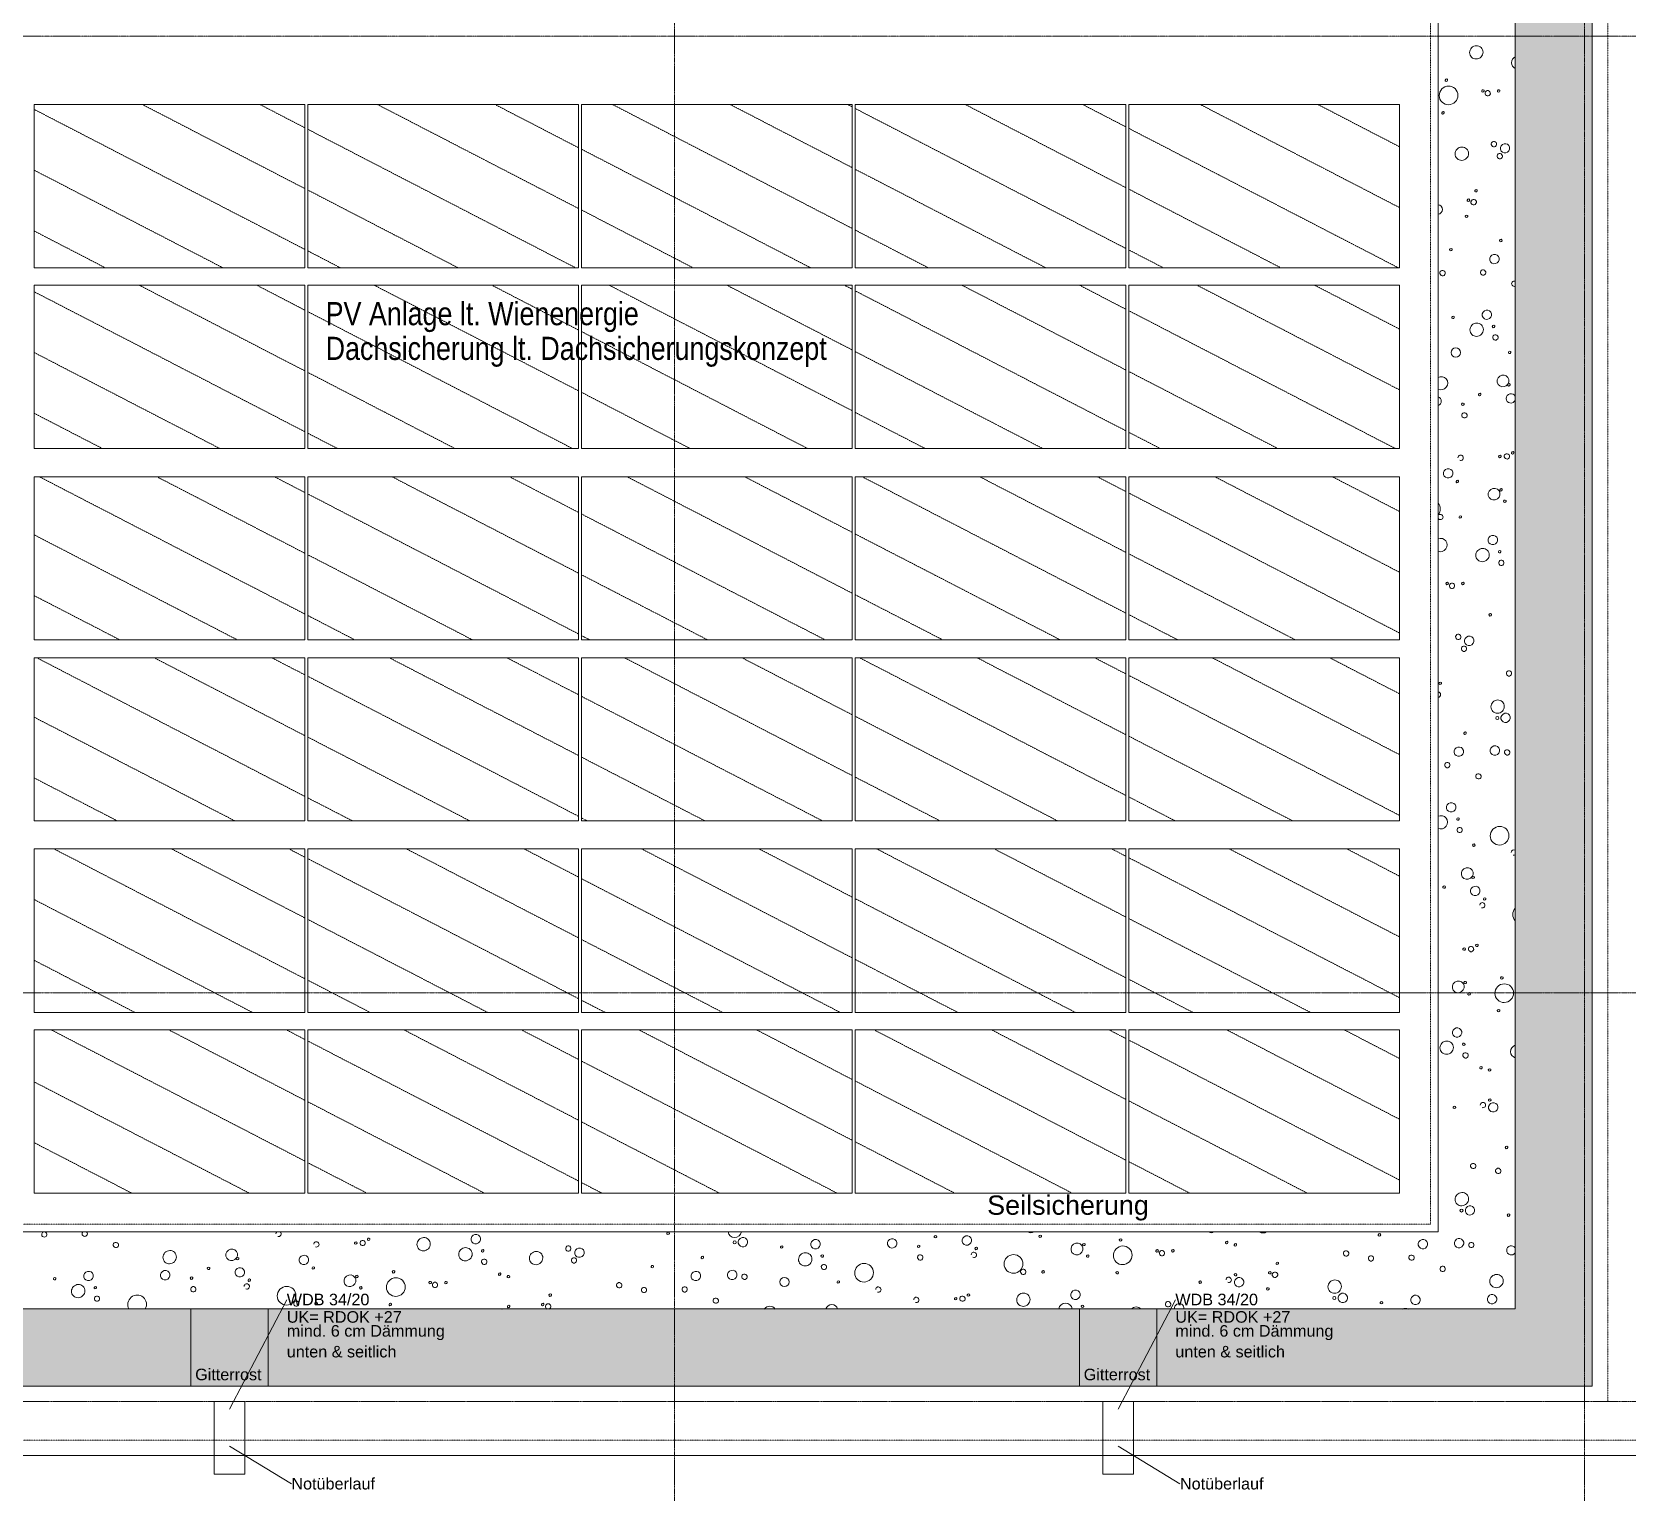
# Model space of a CAD drawing. Header units: millimetres. Extents: x -6934 to 80071, y -6018 to 26687.
# Drawn here: x 28235 to 38575, y 7663 to 17129 of the extents above; entities that cross this region are included whole.
import ezdxf

# ---------------------------------------------------------------- set-up
doc = ezdxf.new("R2010")
doc.units = ezdxf.units.MM
for name, pattern in [('AUSGEZOGEN', [0]), ('PUNKT2_S9', [0.35, 0.15, -0.1, 0, -0.1]), ('STRICHPUNKT2_S5', [0.48, 0.35, -0.13]), ('VERDECKT2_S2', [0.18, 0.1, -0.08])]:
    doc.linetypes.add(name, pattern=pattern)
for name, color, linetype, lineweight in [('Achsen', 30, 'STRICHPUNKT2_S5', 20), ('Allgemein01', 7, 'AUSGEZOGEN', 13), ('Attika', 7, 'AUSGEZOGEN', 13), ('Beschriften', 7, 'AUSGEZOGEN', 13), ('Dachhaut', 1, 'AUSGEZOGEN', 13), ('Elektro', 6, 'AUSGEZOGEN', 13), ('Entwässerung', 7, 'AUSGEZOGEN', 13), ('Maßlinie Allgemein', 7, 'AUSGEZOGEN', 13), ('Wand Mauerwerk tragend', 7, 'AUSGEZOGEN', 35)]:
    doc.layers.add(name, color=color, linetype=linetype, lineweight=lineweight)
doc.styles.add('ARIAL', font='arial.ttf')

msp = doc.modelspace()

# ---------------------------------------------------------------- hatches: boundary and pattern name
at = {"layer": 'Dachhaut', "linetype": 'AUSGEZOGEN', "lineweight": 13, "transparency": 33554687}
msp.add_hatch(color=253, dxfattribs=at).paths.add_polyline_path([(22076, 8850), (22076, 8350), (38350, 8350), (38350, 23850), (22076, 23850), (22076, 23350), (37850, 23350), (37850, 8850)])

# ---------------------------------------------------------------- linework, layer by layer
at = {"layer": 'Achsen', "color": 8, "linetype": 'PUNKT2_S9', "lineweight": 13, "transparency": 33554687}
for p, q in [((32400, 26379), (32400, -2518)), ((38300, 26379), (38300, -2518)), ((-3882, 17100), (48804, 17100)), ((-3882, 10900), (48404, 10900)), ((-3882, 8250), (48404, 8250))]:
    msp.add_line(p, q, dxfattribs=at)
at = {"layer": 'Allgemein01', "color": 7, "linetype": 'AUSGEZOGEN', "lineweight": 9, "transparency": 33554687}
msp.add_lwpolyline([(15100, 23850), (38350, 23850), (38350, 8350), (15100, 8350)], dxfattribs=at)
at = {"layer": 'Allgemein01', "color": 7, "linetype": 'AUSGEZOGEN', "lineweight": 13, "transparency": 33554687}
for points in [[(22076, 23350), (37850, 23350), (37850, 8850), (22076, 8850)], [(22076, 22850), (37350, 22850), (37350, 9350), (22076, 9350)]]:
    msp.add_lwpolyline(points, dxfattribs=at)
at = {"layer": 'Attika', "color": 7, "linetype": 'AUSGEZOGEN', "lineweight": 13, "transparency": 33554687}
msp.add_line((48100, 7900), (15100, 7900), dxfattribs=at)
at = {"layer": 'Dachhaut', "color": 7, "linetype": 'VERDECKT2_S2', "lineweight": 9, "transparency": 33554687}
for p, q in [((37300, 22800), (37300, 9400)), ((37300, 9400), (22502, 9400))]:
    msp.add_line(p, q, dxfattribs=at)
at = {"layer": 'Dachhaut', "color": 8, "linetype": 'AUSGEZOGEN', "lineweight": 5, "transparency": 33554687}
for centre, radius in [((37465, 15050), 30), ((37734, 12681), 10), ((37502, 9488), 10), ((32790, 9282), 10), ((33113, 9025), 30), ((36678, 8921), 10)]:
    msp.add_circle(centre, radius, dxfattribs=at)
msp.add_arc((37825, 9230), 30, 32.4661, 327.5339, dxfattribs=at)
for centre, major_axis, ratio in [((37598, 16996), (-36.3, -24.9), 0.965909), ((37418, 16717), (-50.3, -34.6), 0.983607), ((37404, 16816), (-7.42, -5.1), 0.833333), ((37641, 16746), (-7.42, -5.1), 0.833333), ((37743, 16746), (-7.42, -5.1), 0.833333), ((37672, 16731), (-9.9, 14.4), 0.971429), ((37382, 16604), (-7.42, -5.1), 0.833333), ((37504, 16339), (-36.3, -24.9), 0.965909), ((37712, 16401), (-9.9, 14.4), 0.971429), ((37750, 16323), (-9.9, 14.4), 0.971429), ((37784, 16374), (-25.5, -17.6), 0.967742), ((37547, 16038), (-7.42, -5.1), 0.833333), ((37581, 16025), (-14.8, -10.2), 0.972222), ((37596, 16099), (-7.42, -5.1), 0.833333), ((37535, 15933), (-7.42, -5.1), 0.833333), ((37433, 15717), (-7.42, -5.1), 0.833333), ((37757, 15776), (-7.42, -5.1), 0.833333), ((37716, 15656), (-25.5, -17.6), 0.967742), ((37379, 15565), (-9.9, 14.4), 0.971429), ((37642, 15569), (-9.9, 14.4), 0.971429), ((37667, 15295), (-25.5, -17.6), 0.967742), ((37447, 15278), (-7.42, -5.1), 0.833333), ((37600, 15198), (-36.3, -24.9), 0.965909), ((37710, 15219), (-7.42, -5.1), 0.833333), ((37722, 15148), (-9.9, 14.4), 0.971429), ((37814, 15051), (-7.42, -5.1), 0.833333), ((37771, 14866), (-32.1, -22.1), 0.961538), ((37809, 14841), (-7.42, -5.1), 0.833333), ((37511, 14715), (-7.42, -5.1), 0.833333), ((37620, 14778), (-7.42, -5.1), 0.833333), ((37521, 14643), (-9.9, 14.4), 0.971429), ((37751, 14376), (-7.42, -5.1), 0.833333), ((37796, 14377), (-9.9, 14.4), 0.971429), ((37834, 14400), (-7.42, -5.1), 0.833333), ((37415, 14267), (-25.5, -17.6), 0.967742), ((37475, 14214), (-7.42, -5.1), 0.833333), ((37713, 14132), (-32.1, -22.1), 0.961538), ((37758, 14160), (-7.42, -5.1), 0.833333), ((37783, 14086), (-7.42, -5.1), 0.833333), ((37494, 13984), (-7.42, -5.1), 0.833333), ((37705, 13835), (-25.5, -17.6), 0.967742), ((37638, 13737), (-36.3, -24.9), 0.965909), ((37749, 13759), (-7.42, -5.1), 0.833333), ((37760, 13687), (-9.9, 14.4), 0.971429), ((37409, 13553), (-7.42, -5.1), 0.833333), ((37440, 13538), (-9.9, 14.4), 0.971429), ((37511, 13553), (-7.42, -5.1), 0.833333), ((37688, 13350), (-7.42, -5.1), 0.833333), ((37481, 13207), (-9.9, 14.4), 0.971429), ((37518, 13130), (-9.9, 14.4), 0.971429), ((37552, 13181), (-25.5, -17.6), 0.967742), ((37810, 12970), (-9.9, 14.4), 0.971429), ((37364, 12906), (-7.42, -5.1), 0.833333), ((37736, 12755), (-36.3, -24.9), 0.965909), ((37788, 12682), (-25.5, -17.6), 0.967742), ((37525, 12583), (-7.42, -5.1), 0.833333), ((37484, 12463), (-25.5, -17.6), 0.967742), ((37718, 12470), (-25.5, -17.6), 0.967742), ((37798, 12458), (-9.9, 14.4), 0.971429), ((37410, 12376), (-9.9, 14.4), 0.971429), ((37612, 12303), (-9.9, 14.4), 0.971429), ((37435, 12102), (-25.5, -17.6), 0.967742), ((37479, 12026), (-7.42, -5.1), 0.833333), ((37490, 11955), (-9.9, 14.4), 0.971429), ((37749, 11918), (-50.3, -34.6), 0.983607), ((37582, 11857), (-7.42, -5.1), 0.833333), ((37539, 11673), (-32.1, -22.1), 0.961538), ((37389, 11585), (-7.42, -5.1), 0.833333), ((37591, 11560), (-25.5, -17.6), 0.967742), ((37577, 11648), (-7.42, -5.1), 0.833333), ((37652, 11508), (-7.42, -5.1), 0.833333), ((37519, 11183), (-7.42, -5.1), 0.833333), ((37564, 11183), (-9.9, 14.4), 0.971429), ((37602, 11207), (-7.42, -5.1), 0.833333), ((37481, 10938), (-32.1, -22.1), 0.961538), ((37526, 10966), (-7.42, -5.1), 0.833333), ((37779, 10897), (-50.3, -34.6), 0.983607), ((37764, 10996), (-7.42, -5.1), 0.833333), ((37551, 10893), (-7.42, -5.1), 0.833333), ((37742, 10784), (-7.42, -5.1), 0.833333), ((37473, 10642), (-25.5, -17.6), 0.967742), ((37406, 10544), (-36.3, -24.9), 0.965909), ((37517, 10566), (-7.42, -5.1), 0.833333), ((37528, 10494), (-9.9, 14.4), 0.971429), ((37628, 10414), (-7.42, -5.1), 0.833333), ((37684, 10399), (-7.42, -5.1), 0.833333), ((37456, 10157), (-7.42, -5.1), 0.833333), ((37708, 10157), (-25.5, -17.6), 0.967742), ((37685, 10205), (-7.42, -5.1), 0.833333), ((37794, 9897), (-7.42, -5.1), 0.833333), ((37578, 9777), (-9.9, 14.4), 0.971429), ((37740, 9745), (-9.9, 14.4), 0.971429), ((37504, 9562), (-36.3, -24.9), 0.965909), ((37557, 9489), (-25.5, -17.6), 0.967742), ((37807, 9458), (-7.42, -5.1), 0.833333), ((30418, 9302), (-7.42, -5.1), 0.833333), ((30774, 9270), (-36.3, -24.9), 0.965909), ((31112, 9303), (-25.5, -17.6), 0.967742), ((32359, 9341), (-7.42, -5.1), 0.833333), ((32844, 9283), (-25.5, -17.6), 0.967742), ((33812, 9275), (-25.5, -17.6), 0.967742), ((34092, 9319), (-7.42, -5.1), 0.833333), ((34295, 9294), (-25.5, -17.6), 0.967742), ((34771, 9321), (-7.42, -5.1), 0.833333), ((36970, 9331), (-7.42, -5.1), 0.833333), ((37486, 9277), (-25.5, -17.6), 0.967742), ((28779, 9265), (-9.9, 14.4), 0.971429), ((29128, 9186), (-36.3, -24.9), 0.965909), ((29530, 9201), (-32.1, -22.1), 0.961538), ((30334, 9278), (-7.42, -5.1), 0.833333), ((30379, 9278), (-9.9, 14.4), 0.971429), ((31045, 9205), (-36.3, -24.9), 0.965909), ((31157, 9227), (-7.42, -5.1), 0.833333), ((31503, 9180), (-36.3, -24.9), 0.965909), ((31712, 9242), (-9.9, 14.4), 0.971429), ((31784, 9215), (-25.5, -17.6), 0.967742), ((33095, 9252), (-7.42, -5.1), 0.833333), ((33248, 9172), (-36.3, -24.9), 0.965909), ((33314, 9270), (-25.5, -17.6), 0.967742), ((33983, 9256), (-7.42, -5.1), 0.833333), ((33993, 9184), (-9.9, 14.4), 0.971429), ((34356, 9242), (-7.42, -5.1), 0.833333), ((34598, 9142), (-50.3, -34.6), 0.983607), ((35009, 9239), (-32.1, -22.1), 0.961538), ((35054, 9267), (-7.42, -5.1), 0.833333), ((35306, 9198), (-50.3, -34.6), 0.983607), ((35292, 9297), (-7.42, -5.1), 0.833333), ((35529, 9227), (-7.42, -5.1), 0.833333), ((35560, 9212), (-9.9, 14.4), 0.971429), ((35631, 9227), (-7.42, -5.1), 0.833333), ((35980, 9281), (-7.42, -5.1), 0.833333), ((36036, 9266), (-7.42, -5.1), 0.833333), ((36754, 9210), (-9.9, 14.4), 0.971429), ((37252, 9270), (-25.5, -17.6), 0.967742), ((37566, 9265), (-9.9, 14.4), 0.971429), ((29099, 9069), (-25.5, -17.6), 0.967742), ((29380, 9113), (-7.42, -5.1), 0.833333), ((29582, 9088), (-25.5, -17.6), 0.967742), ((29568, 9176), (-7.42, -5.1), 0.833333), ((29998, 9168), (-25.5, -17.6), 0.967742), ((30059, 9116), (-7.42, -5.1), 0.833333), ((30579, 9091), (-7.42, -5.1), 0.833333), ((31167, 9156), (-9.9, 14.4), 0.971429), ((31749, 9165), (-9.9, 14.4), 0.971429), ((32257, 9125), (-7.42, -5.1), 0.833333), ((32581, 9184), (-7.42, -5.1), 0.833333), ((32774, 9071), (-25.5, -17.6), 0.967742), ((33358, 9193), (-7.42, -5.1), 0.833333), ((33369, 9122), (-9.9, 14.4), 0.971429), ((33629, 9085), (-50.3, -34.6), 0.983607), ((34661, 9091), (-9.9, 14.4), 0.971429), ((34790, 9091), (-7.42, -5.1), 0.833333), ((35079, 9193), (-7.42, -5.1), 0.833333), ((36308, 9146), (-7.42, -5.1), 0.833333), ((36915, 9178), (-9.9, 14.4), 0.971429), ((37178, 9183), (-9.9, 14.4), 0.971429), ((37380, 9110), (-9.9, 14.4), 0.971429), ((28382, 9046), (-7.42, -5.1), 0.833333), ((28535, 8966), (-36.3, -24.9), 0.965909), ((28602, 9064), (-25.5, -17.6), 0.967742), ((28646, 8988), (-7.42, -5.1), 0.833333), ((29270, 9050), (-7.42, -5.1), 0.833333), ((29281, 8978), (-9.9, 14.4), 0.971429), ((29644, 9037), (-7.42, -5.1), 0.833333), ((29886, 8936), (-50.3, -34.6), 0.983607), ((30296, 9033), (-32.1, -22.1), 0.961538), ((30341, 9061), (-7.42, -5.1), 0.833333), ((30367, 8987), (-7.42, -5.1), 0.833333), ((30594, 8992), (-50.3, -34.6), 0.983607), ((30817, 9021), (-7.42, -5.1), 0.833333), ((30848, 9006), (-9.9, 14.4), 0.971429), ((30919, 9021), (-7.42, -5.1), 0.833333), ((31267, 9076), (-7.42, -5.1), 0.833333), ((31324, 9060), (-7.42, -5.1), 0.833333), ((32042, 9004), (-9.9, 14.4), 0.971429), ((32466, 8977), (-9.9, 14.4), 0.971429), ((32539, 9064), (-25.5, -17.6), 0.967742), ((32854, 9059), (-9.9, 14.4), 0.971429), ((33462, 9025), (-7.42, -5.1), 0.833333), ((35270, 9085), (-7.42, -5.1), 0.833333), ((35808, 9024), (-7.42, -5.1), 0.833333), ((36060, 9024), (-25.5, -17.6), 0.967742), ((36037, 9072), (-7.42, -5.1), 0.833333), ((36259, 9085), (-7.42, -5.1), 0.833333), ((36293, 9072), (-14.8, -10.2), 0.972222), ((36680, 8995), (-36.3, -24.9), 0.965909), ((37729, 9031), (-36.3, -24.9), 0.965909), ((28657, 8917), (-9.9, 14.4), 0.971429), ((29949, 8885), (-9.9, 14.4), 0.971429), ((30077, 8886), (-7.42, -5.1), 0.833333), ((31595, 8940), (-7.42, -5.1), 0.833333), ((32203, 8973), (-9.9, 14.4), 0.971429), ((32668, 8904), (-9.9, 14.4), 0.971429), ((34223, 8917), (-7.42, -5.1), 0.833333), ((34267, 8917), (-9.9, 14.4), 0.971429), ((34306, 8941), (-7.42, -5.1), 0.833333), ((34662, 8910), (-36.3, -24.9), 0.965909), ((35000, 8942), (-25.5, -17.6), 0.967742), ((35600, 8881), (-9.9, 14.4), 0.971429), ((36247, 8980), (-7.42, -5.1), 0.833333), ((36732, 8922), (-25.5, -17.6), 0.967742), ((36983, 8891), (-7.42, -5.1), 0.833333), ((37203, 8909), (-25.5, -17.6), 0.967742), ((37700, 8914), (-25.5, -17.6), 0.967742), ((30558, 8879), (-7.42, -5.1), 0.833333), ((31325, 8866), (-7.42, -5.1), 0.833333), ((31546, 8879), (-7.42, -5.1), 0.833333), ((35045, 8867), (-7.42, -5.1), 0.833333)]:
    msp.add_ellipse(centre, major_axis=major_axis, ratio=ratio, dxfattribs=at)
for centre, major_axis, ratio, start_param, end_param in [((37870, 16930), (-36.3, -24.9), 0.965909, 4.592226, 6.801844), ((37348, 15977), (-25.5, -17.6), 0.967742, 1.056045, 4.053092), ((37844, 15496), (-9.9, 14.4), 0.971429, -0.994322, 2.904234), ((37369, 14851), (-36.3, -24.9), 0.965909, 0.54455, 4.566335), ((37340, 14734), (-25.5, -17.6), 0.967742, 1.326209, 3.782928), ((37823, 14753), (-25.5, -17.6), 0.967742, 3.021905, 8.370417), ((37496, 14368), (-9.9, 14.4), 0.971429, 2.17468, 7.251843), ((37303, 14035), (-50.3, -34.6), 0.983607, 1.882945, 3.211148), ((37365, 13984), (-9.9, 14.4), 0.971429, -4.830748, 0.457475), ((37366, 13802), (-36.3, -24.9), 0.965909, 0.608274, 4.502611), ((37349, 12832), (-14.8, -10.2), 0.972222, 1.051829, 4.053044), ((37368, 12005), (-36.3, -24.9), 0.965909, 0.564914, 4.545971), ((37842, 11809), (-9.9, 14.4), 0.971429, 5.186721, 7.251843), ((37842, 11809), (-9.9, 14.4), 0.971429, 2.17468, 3.006376), ((37637, 11467), (-9.9, 14.4), 0.971429, 2.17468, 7.251843), ((37895, 11408), (-50.3, -34.6), 0.983607, 4.937987, 6.439291), ((37864, 10519), (-36.3, -24.9), 0.965909, 4.441194, 6.952877), ((37641, 10172), (-9.9, 14.4), 0.971429, 2.17468, 7.251843), ((37320, 9988), (-25.5, -17.6), 0.967742, 2.359805, 2.749332), ((28315, 9333), (-9.9, 14.4), 0.971429, -0.296899, 5.402526), ((28577, 9338), (-9.9, 14.4), 0.971429, 0.214875, 4.890752), ((29834, 9337), (-9.9, 14.4), 0.971429, 6.428706, 7.251843), ((29834, 9337), (-9.9, 14.4), 0.971429, 2.17468, 4.960107), ((32791, 9356), (-36.3, -24.9), 0.965909, 5.80325, 8.667654), ((33841, 9392), (-36.3, -24.9), 0.965909, 0.705123, 1.199411), ((34711, 9374), (-25.5, -17.6), 0.967742, 0.294486, 1.611838), ((35880, 9361), (-9.9, 14.4), 0.971429, 1.695751, 3.409877), ((36216, 9386), (-36.3, -24.9), 0.965909, 0.378984, 1.52555), ((30079, 9269), (-9.9, 14.4), 0.971429, 2.17468, 7.251843), ((34341, 9201), (-9.9, 14.4), 0.971429, 2.17468, 7.251843), ((29628, 8996), (-9.9, 14.4), 0.971429, 2.17468, 7.251843), ((35993, 9039), (-9.9, 14.4), 0.971429, 2.17468, 7.251843), ((28917, 8880), (-50.3, -34.6), 0.983607, 2.019154, 6.185668), ((33722, 8976), (-9.9, 14.4), 0.971429, 2.17468, 7.251843), ((33968, 8909), (-9.9, 14.4), 0.971429, 2.17468, 7.251843), ((31281, 8833), (-9.9, 14.4), 0.971429, 5.441797, 5.947015), ((31581, 8866), (-14.8, -10.2), 0.972222, 1.325259, 6.868608), ((33017, 8825), (-36.3, -24.9), 0.965909, 3.13832, 5.049398), ((33419, 8841), (-32.1, -22.1), 0.961538, 2.770119, 5.413311), ((34934, 8845), (-36.3, -24.9), 0.965909, 2.646191, 5.541528), ((35392, 8820), (-36.3, -24.9), 0.965909, 3.307828, 4.879891), ((35672, 8855), (-25.5, -17.6), 0.967742, 2.368962, 5.820547), ((37136, 8811), (-36.3, -24.9), 0.965909, 3.635493, 4.552225)]:
    msp.add_ellipse(centre, major_axis=major_axis, ratio=ratio, start_param=start_param, end_param=end_param, dxfattribs=at)
at = {"layer": 'Elektro', "color": 8, "linetype": 'VERDECKT2_S2', "lineweight": 5, "transparency": 33554687}
for p, q in [((30004, 16113), (28949, 16659)), ((30004, 16507), (29711, 16659)), ((31778, 15984), (30473, 16659)), ((31778, 16378), (31235, 16659)), ((33552, 15855), (31997, 16659)), ((33552, 16249), (32759, 16659)), ((33552, 16643), (33521, 16659)), ((35326, 16119), (34283, 16659)), ((35326, 16513), (35045, 16659)), ((37100, 15990), (35807, 16659)), ((37100, 16384), (36569, 16659)), ((30004, 15719), (28250, 16626)), ((35326, 15725), (33572, 16632)), ((31758, 15600), (30024, 16497)), ((37092, 15600), (35346, 16503)), ((33282, 15600), (31798, 16368)), ((34806, 15600), (33572, 16238)), ((29472, 15600), (28250, 16232)), ((30996, 15600), (30024, 16103)), ((36330, 15600), (35346, 16109)), ((32520, 15600), (31798, 15974)), ((28710, 15600), (28250, 15838)), ((34044, 15600), (33572, 15844)), ((30234, 15600), (30024, 15709)), ((35568, 15600), (35346, 15715)), ((30004, 14537), (28250, 15444)), ((30004, 14931), (28932, 15486)), ((30004, 15325), (29694, 15486)), ((31778, 14802), (30455, 15486)), ((31778, 15196), (31217, 15486)), ((33552, 14673), (31979, 15486)), ((33552, 15067), (32741, 15486)), ((33552, 15461), (33503, 15486)), ((35326, 14543), (33572, 15450)), ((35326, 14937), (34265, 15486)), ((35326, 15331), (35027, 15486)), ((37100, 14808), (35789, 15486)), ((37100, 15202), (36551, 15486)), ((31741, 14427), (30024, 15315)), ((37075, 14427), (35346, 15321)), ((33265, 14427), (31798, 15186)), ((29455, 14427), (28250, 15050)), ((34789, 14427), (33572, 15056)), ((30979, 14427), (30024, 14921)), ((36313, 14427), (35346, 14927)), ((32503, 14427), (31798, 14792)), ((28693, 14427), (28250, 14656)), ((34027, 14427), (33572, 14662)), ((30217, 14427), (30024, 14527)), ((35551, 14427), (35346, 14533)), ((30004, 13355), (28283, 14245)), ((30004, 13749), (29045, 14245)), ((30004, 14143), (29807, 14245)), ((31778, 13620), (30569, 14245)), ((31778, 14014), (31331, 14245)), ((33552, 13490), (32093, 14245)), ((33552, 13885), (32855, 14245)), ((35326, 13361), (33617, 14245)), ((35326, 13755), (34379, 14245)), ((35326, 14149), (35141, 14245)), ((37100, 13626), (35903, 14245)), ((37100, 14020), (36665, 14245)), ((31778, 13226), (30024, 14133)), ((37100, 13232), (35346, 14139)), ((33378, 13187), (31798, 14003)), ((29568, 13187), (28250, 13868)), ((34902, 13187), (33572, 13874)), ((31092, 13187), (30024, 13739)), ((36426, 13187), (35346, 13745)), ((32616, 13187), (31798, 13609)), ((28806, 13187), (28250, 13474)), ((34140, 13187), (33572, 13480)), ((30330, 13187), (30024, 13345)), ((35664, 13187), (35346, 13351)), ((31854, 13187), (31798, 13215)), ((30004, 12173), (28265, 13072)), ((30004, 12567), (29027, 13072)), ((30004, 12961), (29789, 13072)), ((31778, 12438), (30551, 13072)), ((31778, 12832), (31313, 13072)), ((33552, 12308), (32075, 13072)), ((33552, 12702), (32837, 13072)), ((35326, 12179), (33599, 13072)), ((35326, 12573), (34361, 13072)), ((35326, 12967), (35123, 13072)), ((37100, 12444), (35885, 13072)), ((37100, 12838), (36647, 13072)), ((31778, 12044), (30024, 12951)), ((37100, 12050), (35346, 12957)), ((33360, 12014), (31798, 12821)), ((29551, 12014), (28250, 12686)), ((34884, 12014), (33572, 12692)), ((31074, 12014), (30024, 12557)), ((36408, 12014), (35346, 12563)), ((32598, 12014), (31798, 12427)), ((28789, 12014), (28250, 12292)), ((34122, 12014), (33572, 12298)), ((30313, 12014), (30024, 12163)), ((35646, 12014), (35346, 12169)), ((31836, 12014), (31798, 12033)), ((30004, 10991), (28379, 11832)), ((30004, 11385), (29141, 11832)), ((30004, 11779), (29902, 11832)), ((31778, 11256), (30664, 11832)), ((31778, 11650), (31426, 11832)), ((33552, 11126), (32188, 11832)), ((33552, 11520), (32950, 11832)), ((35326, 10997), (33712, 11832)), ((35326, 11391), (34474, 11832)), ((35326, 11785), (35236, 11832)), ((37100, 11262), (35998, 11832)), ((37100, 11656), (36760, 11832)), ((31778, 10862), (30024, 11769)), ((37100, 10868), (35346, 11775)), ((33474, 10773), (31798, 11639)), ((29664, 10773), (28250, 11504)), ((34998, 10773), (33572, 11510)), ((36522, 10773), (35346, 11381)), ((31188, 10773), (30024, 11375)), ((32712, 10773), (31798, 11245)), ((28902, 10773), (28250, 11110)), ((34236, 10773), (33572, 11116)), ((30426, 10773), (30024, 10981)), ((35760, 10773), (35346, 10987)), ((31950, 10773), (31798, 10851)), ((30004, 9809), (28361, 10659)), ((30004, 10203), (29123, 10659)), ((30004, 10597), (29885, 10659)), ((31778, 10074), (30647, 10659)), ((31778, 10468), (31409, 10659)), ((33552, 9944), (32171, 10659)), ((33552, 10338), (32933, 10659)), ((35326, 9815), (33695, 10659)), ((35326, 10209), (34457, 10659)), ((35326, 10603), (35219, 10659)), ((37100, 10080), (35981, 10659)), ((37100, 10474), (36743, 10659)), ((31778, 9680), (30024, 10587)), ((37100, 9686), (35346, 10593)), ((33456, 9600), (31798, 10457)), ((29646, 9600), (28250, 10322)), ((34980, 9600), (33572, 10328)), ((31170, 9600), (30024, 10193)), ((36504, 9600), (35346, 10199)), ((32694, 9600), (31798, 10063)), ((28884, 9600), (28250, 9928)), ((34218, 9600), (33572, 9934)), ((30408, 9600), (30024, 9798)), ((35742, 9600), (35346, 9805)), ((31932, 9600), (31798, 9669))]:
    msp.add_line(p, q, dxfattribs=at)
at = {"layer": 'Elektro', "color": 8, "linetype": 'AUSGEZOGEN', "lineweight": 5, "transparency": 33554687}
for points in [[(28250, 15600), (30004, 15600), (30004, 16659), (28250, 16659), (28250, 15600)], [(30024, 15600), (31778, 15600), (31778, 16659), (30024, 16659), (30024, 15600)], [(31798, 15600), (33552, 15600), (33552, 16659), (31798, 16659), (31798, 15600)], [(33572, 15600), (35326, 15600), (35326, 16659), (33572, 16659), (33572, 15600)], [(35346, 15600), (37100, 15600), (37100, 16659), (35346, 16659), (35346, 15600)], [(28250, 14427), (30004, 14427), (30004, 15486), (28250, 15486), (28250, 14427)], [(30024, 14427), (31778, 14427), (31778, 15486), (30024, 15486), (30024, 14427)], [(31798, 14427), (33552, 14427), (33552, 15486), (31798, 15486), (31798, 14427)], [(33572, 14427), (35326, 14427), (35326, 15486), (33572, 15486), (33572, 14427)], [(35346, 14427), (37100, 14427), (37100, 15486), (35346, 15486), (35346, 14427)], [(28250, 13187), (30004, 13187), (30004, 14245), (28250, 14245), (28250, 13187)], [(30024, 13187), (31778, 13187), (31778, 14245), (30024, 14245), (30024, 13187)], [(31798, 13187), (33552, 13187), (33552, 14245), (31798, 14245), (31798, 13187)], [(33572, 13187), (35326, 13187), (35326, 14245), (33572, 14245), (33572, 13187)], [(35346, 13187), (37100, 13187), (37100, 14245), (35346, 14245), (35346, 13187)], [(28250, 12014), (30004, 12014), (30004, 13072), (28250, 13072), (28250, 12014)], [(30024, 12014), (31778, 12014), (31778, 13072), (30024, 13072), (30024, 12014)], [(31798, 12014), (33552, 12014), (33552, 13072), (31798, 13072), (31798, 12014)], [(33572, 12014), (35326, 12014), (35326, 13072), (33572, 13072), (33572, 12014)], [(35346, 12014), (37100, 12014), (37100, 13072), (35346, 13072), (35346, 12014)], [(28250, 10773), (30004, 10773), (30004, 11832), (28250, 11832), (28250, 10773)], [(30024, 10773), (31778, 10773), (31778, 11832), (30024, 11832), (30024, 10773)], [(31798, 10773), (33552, 10773), (33552, 11832), (31798, 11832), (31798, 10773)], [(33572, 10773), (35326, 10773), (35326, 11832), (33572, 11832), (33572, 10773)], [(35346, 10773), (37100, 10773), (37100, 11832), (35346, 11832), (35346, 10773)], [(28250, 9600), (30004, 9600), (30004, 10659), (28250, 10659), (28250, 9600)], [(30024, 9600), (31778, 9600), (31778, 10659), (30024, 10659), (30024, 9600)], [(31798, 9600), (33552, 9600), (33552, 10659), (31798, 10659), (31798, 9600)], [(33572, 9600), (35326, 9600), (35326, 10659), (33572, 10659), (33572, 9600)], [(35346, 9600), (37100, 9600), (37100, 10659), (35346, 10659), (35346, 9600)]]:
    msp.add_lwpolyline(points, dxfattribs=at)
at = {"layer": 'Entwässerung', "color": 7, "linetype": 'AUSGEZOGEN', "lineweight": 5, "transparency": 33554687}
for p, q in [((29887, 8910), (29516, 8200)), ((35647, 8910), (35276, 8200)), ((29917, 7717), (29516, 7960)), ((35677, 7717), (35276, 7960))]:
    msp.add_line(p, q, dxfattribs=at)
at = {"layer": 'Entwässerung', "color": 8, "linetype": 'AUSGEZOGEN', "lineweight": 9, "transparency": 33554687}
for points in [[(29766, 8350), (29266, 8350), (29266, 8850), (29766, 8850), (29766, 8350)], [(35526, 8350), (35026, 8350), (35026, 8850), (35526, 8850), (35526, 8350)], [(29416, 7780), (29616, 7780), (29616, 8250), (29416, 8250), (29416, 7780)], [(35176, 7780), (35376, 7780), (35376, 8250), (35176, 8250), (35176, 7780)]]:
    msp.add_lwpolyline(points, dxfattribs=at)
at = {"layer": 'Wand Mauerwerk tragend', "color": 7, "linetype": 'VERDECKT2_S2', "lineweight": 5, "transparency": 33554687}
for p, q in [((38450, 23950), (38450, 8250)), ((38450, 8250), (15100, 8250)), ((38700, 8000), (15101, 8000))]:
    msp.add_line(p, q, dxfattribs=at)

# ---------------------------------------------------------------- texts
at = {"layer": 'Beschriften', "color": 7, "linetype": 'AUSGEZOGEN', "lineweight": -3, "transparency": 33554687, "insert": (34427, 9423), "char_height": 125, "width": 1110.65, "attachment_point": 7, "rotation": 360, "style": 'ARIAL'}
msp.add_mtext('\\W1.00;Seilsicherung', dxfattribs=at)
at = {"layer": 'Entwässerung', "color": 8, "linetype": 'AUSGEZOGEN', "lineweight": -3, "transparency": 33554687, "char_height": 75, "attachment_point": 7, "rotation": 360, "style": 'ARIAL'}
for s, insert, width in [('\\W1.00;WDB 34/20', (29887, 8873), 573.15), ('\\W1.00;WDB 34/20', (35647, 8873), 573.14), ('\\W1.00;UK= RDOK +27', (29887, 8760), 782.91), ('\\W1.00;UK= RDOK +27', (35647, 8760), 782.9), ('\\W1.00;mind. 6 cm Dämmung', (29887, 8648), 1062.17), ('\\W1.00;mind. 6 cm Dämmung', (35647, 8648), 1062.16), ('\\W1.00;unten & seitlich', (29887, 8535), 747.92), ('\\W1.00;unten & seitlich', (35647, 8535), 747.91), ('\\W1.00;Gitterrost', (29293, 8387), 468.15), ('\\W1.00;Gitterrost', (35053, 8387), 468.17), ('\\W1.00;Notüberlauf', (29917, 7679), 578.97), ('\\W1.00;Notüberlauf', (35677, 7679), 578.97)]:
    msp.add_mtext(s, dxfattribs=dict(at, insert=insert, width=width))
at = {"layer": 'Maßlinie Allgemein', "color": 7, "linetype": 'AUSGEZOGEN', "lineweight": -3, "transparency": 33554687, "char_height": 150, "attachment_point": 7, "rotation": 360, "style": 'ARIAL'}
for s, insert, width in [('\\W0.83;PV Anlage lt. Wienenergie', (30139, 15182), 2100.51), ('\\W0.83;Dachsicherung lt. Dachsicherungskonzept', (30139, 14957), 3323.67)]:
    msp.add_mtext(s, dxfattribs=dict(at, insert=insert, width=width))

doc.saveas('drawing.dxf')
